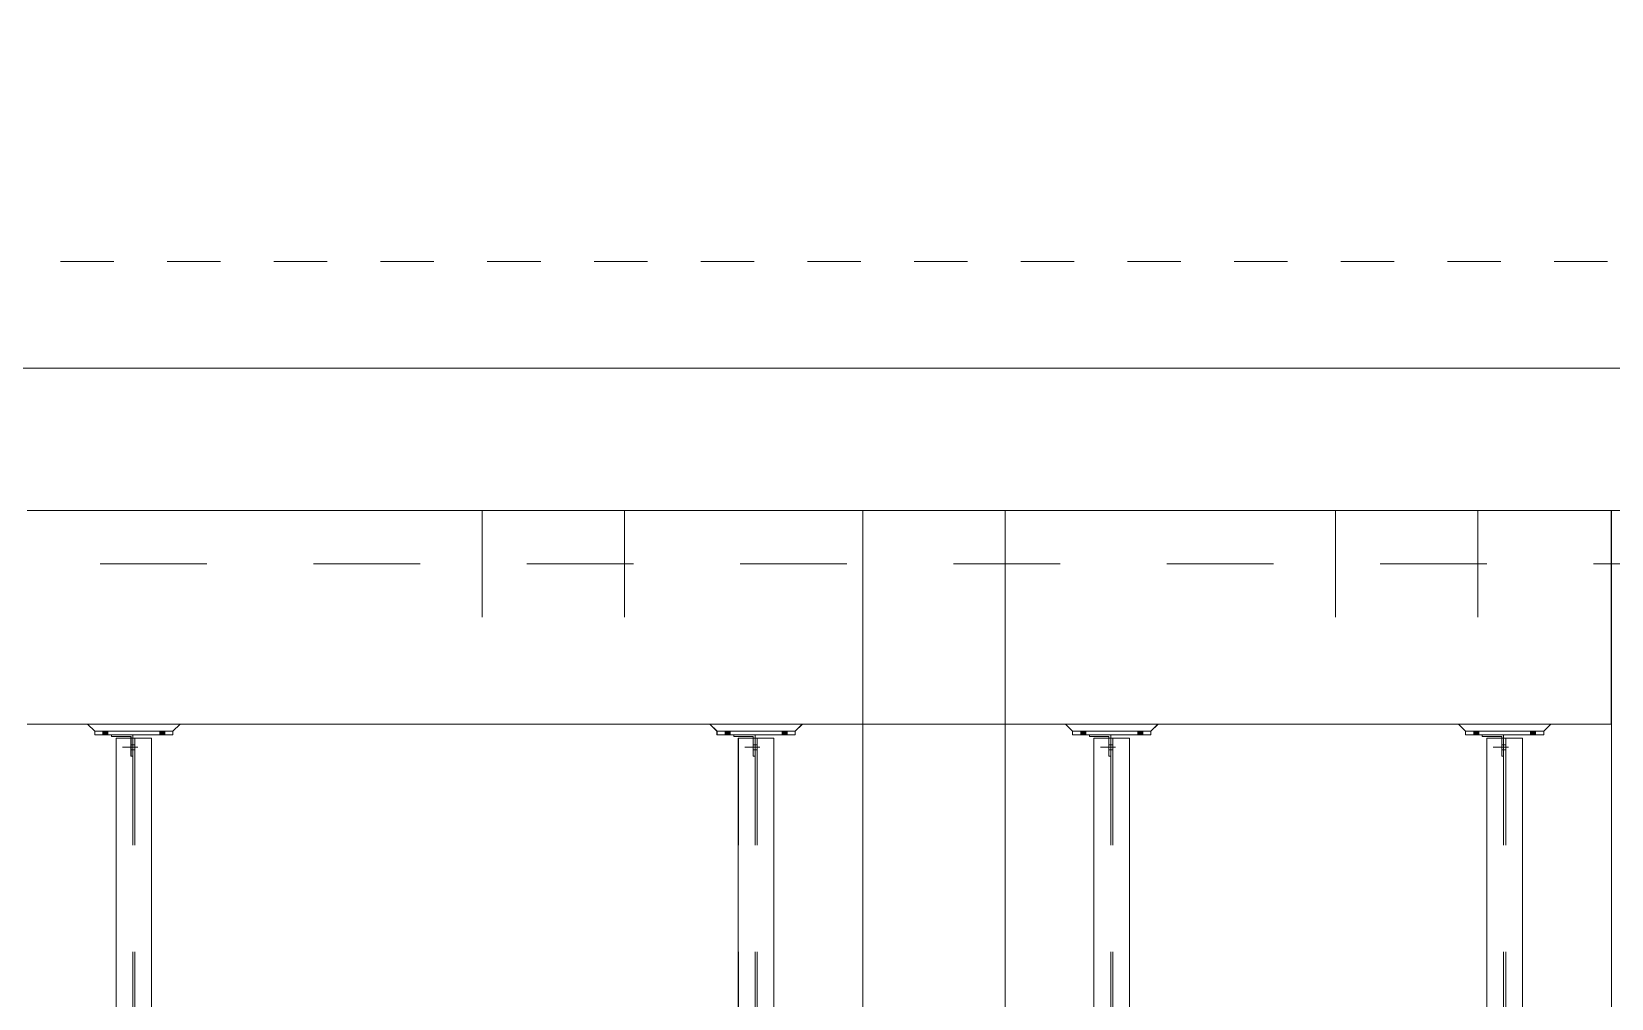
# Model space of a CAD drawing. Header units: millimetres. Extents: x 663313 to 1226001, y 1431724 to 1620898.
# Drawn here: x 663526.813 to 663531.256, y 1524742.807 to 1524745.524 of the extents above; entities that cross this region are included whole.
import ezdxf

# ---------------------------------------------------------------- set-up
doc = ezdxf.new("R2010")
doc.units = ezdxf.units.MM
for name, pattern in [('XKITLINE00', [0]), ('XKITLINE01', [4, 1, -1, 1, -1]), ('XKITLINE02', [4, 2, -2])]:
    doc.linetypes.add(name, pattern=pattern)
for name, color, linetype, lineweight in [('Bolt', 7, 'Continuous', 0), ('Part', 2, 'Continuous', 0), ('S-GRID', 1, 'Continuous', 9)]:
    doc.layers.add(name, color=color, linetype=linetype, lineweight=lineweight)
doc.layers.add('VPORT', color=250, linetype='Continuous')

# ---------------------------------------------------------------- blocks, each defined once
blk = doc.blocks.new('*A14331906')
at = {"layer": 'S-GRID', "linetype": 'XKITLINE01', "lineweight": 0}
blk.add_line((181.371058, 214.391804), (416.137168, 214.391804), dxfattribs=at)
blk = doc.blocks.new('*A14341907')
at = {"layer": 'S-GRID', "linetype": 'XKITLINE01', "lineweight": 0}
blk.add_line((181.371058, 209.725138), (416.137168, 209.725138), dxfattribs=at)
blk = doc.blocks.new('*A15001973')
at = {"layer": 'Part', "linetype": 'XKITLINE02', "lineweight": 0}
for p, q in [((252.111087, 209.725138), (201.291121, 209.725138)), ((252.110886, 208.725138), (201.291121, 208.725138))]:
    blk.add_line(p, q, dxfattribs=at)
blk = doc.blocks.new('*A15011974')
at = {"layer": 'Part', "linetype": 'XKITLINE00', "lineweight": 0}
for p, q in [((252.112964, 212.391804), (199.623236, 212.391804)), ((252.109917, 209.725138), (220.743244, 209.725138))]:
    blk.add_line(p, q, dxfattribs=at)
blk = doc.blocks.new('*A15021975')
at = {"layer": 'Part', "linetype": 'XKITLINE00', "lineweight": 0}
for p, q in [((250.443001, 209.725138), (220.743244, 209.725138)), ((250.443001, 205.725138), (250.443001, 209.725138)), ((250.443201, 205.725138), (220.743244, 205.725138))]:
    blk.add_line(p, q, dxfattribs=at)
at = {"layer": 'Part', "linetype": 'XKITLINE02', "lineweight": 0}
for p, q in [((250.443001, 209.725138), (250.444221, 209.725138)), ((250.444221, 209.725138), (250.443001, 209.725138)), ((250.444221, 205.725138), (250.444221, 209.725138)), ((250.443201, 205.725138), (250.444221, 205.725138)), ((250.444221, 205.725138), (250.443201, 205.725138))]:
    blk.add_line(p, q, dxfattribs=at)
blk = doc.blocks.new('*A15231996')
at = {"layer": 'Part', "linetype": 'XKITLINE00', "lineweight": 0}
for p, q in [((236.409907, 209.725138), (236.409907, 157.458471)), ((239.076573, 209.725138), (236.409907, 209.725138)), ((239.076573, 155.058471), (239.076573, 209.725138)), ((239.077792, 205.725138), (239.077792, 185.058471))]:
    blk.add_line(p, q, dxfattribs=at)
at = {"layer": 'Part', "linetype": 'XKITLINE02', "lineweight": 0}
for p, q in [((236.411126, 209.725138), (236.411126, 155.058471)), ((239.076573, 209.725138), (239.077792, 209.725138)), ((239.077792, 209.725138), (239.076573, 209.725138)), ((239.077792, 209.725138), (239.077792, 205.725138))]:
    blk.add_line(p, q, dxfattribs=at)
blk = doc.blocks.new('*A15272000')
at = {"layer": 'Part', "linetype": 'XKITLINE00', "lineweight": 0}
for p in [(250.443201, 154.391804), (252.109868, 209.725138)]:
    blk.add_line(p, (250.443201, 209.725138), dxfattribs=at)
blk = doc.blocks.new('*A17772250')
at = {"layer": 'Part', "linetype": 'XKITLINE00', "lineweight": 0}
for p, q in [((241.810531, 205.591804), (240.343865, 205.591804)), ((240.343865, 205.591804), (240.343865, 205.525138)), ((241.811067, 205.591804), (241.810531, 205.591804)), ((241.810531, 205.591804), (241.811067, 205.591804)), ((241.810531, 205.525138), (241.810531, 205.591804)), ((241.811067, 205.525138), (241.811067, 205.591804)), ((241.810531, 205.525138), (240.343865, 205.525138)), ((241.810531, 205.525138), (241.811067, 205.525138)), ((241.811067, 205.525138), (241.810531, 205.525138))]:
    blk.add_line(p, q, dxfattribs=at)
at = {"layer": 'Part', "linetype": 'XKITLINE02', "lineweight": 0}
blk.add_line((240.344401, 205.525138), (240.344401, 205.591804), dxfattribs=at)
blk = doc.blocks.new('*A17782251')
at = {"layer": 'Part', "linetype": 'XKITLINE00', "lineweight": 0}
for p, q in [((240.343865, 205.591804), (240.210434, 205.725138)), ((241.810531, 205.591804), (240.343865, 205.591804)), ((241.943767, 205.725138), (241.810531, 205.591804)), ((241.811067, 205.591804), (241.810531, 205.591804)), ((241.944498, 205.725138), (241.811067, 205.591804))]:
    blk.add_line(p, q, dxfattribs=at)
at = {"layer": 'Part', "linetype": 'XKITLINE02', "lineweight": 0}
for p, q in [((241.944498, 205.725138), (240.210434, 205.725138)), ((240.211165, 205.725138), (240.344401, 205.591804)), ((240.344401, 205.591804), (240.343865, 205.591804)), ((241.943767, 205.725138), (241.944498, 205.725138))]:
    blk.add_line(p, q, dxfattribs=at)
blk = doc.blocks.new('*A17792252')
at = {"layer": 'Bolt'}
for points in [[(240.591, 205.592), (240.591, 205.525), (240.497, 205.525), (240.497, 205.592)], [(241.657, 205.592), (241.657, 205.525), (241.564, 205.525), (241.564, 205.592)]]:
    blk.add_hatch(color=256, dxfattribs=at).paths.add_polyline_path(points, flags=17)
at = {"layer": 'Bolt', "linetype": 'XKITLINE00', "lineweight": 0}
for p, q in [((240.497, 205.592), (240.497, 205.525)), ((240.544, 205.592), (240.544, 205.525)), ((240.591, 205.592), (240.591, 205.525)), ((241.564, 205.592), (241.564, 205.525)), ((241.611, 205.592), (241.611, 205.525)), ((241.657, 205.592), (241.657, 205.525))]:
    blk.add_line(p, q, dxfattribs=at)
blk = doc.blocks.new('*A17802253')
at = {"layer": 'Bolt'}
for points in [[(233.923, 205.592), (233.923, 205.525), (233.83, 205.525), (233.83, 205.592)], [(234.99, 205.592), (234.99, 205.525), (234.897, 205.525), (234.897, 205.592)]]:
    blk.add_hatch(color=256, dxfattribs=at).paths.add_polyline_path(points, flags=17)
at = {"layer": 'Bolt', "linetype": 'XKITLINE00', "lineweight": 0}
for p, q in [((233.83, 205.592), (233.83, 205.525)), ((233.877, 205.592), (233.877, 205.525)), ((233.923, 205.592), (233.923, 205.525)), ((234.897, 205.592), (234.897, 205.525)), ((234.943, 205.592), (234.943, 205.525)), ((234.99, 205.592), (234.99, 205.525))]:
    blk.add_line(p, q, dxfattribs=at)
blk = doc.blocks.new('*A17812254')
at = {"layer": 'Part', "linetype": 'XKITLINE00', "lineweight": 0}
for p, q in [((223.477206, 205.591804), (222.01054, 205.591804)), ((222.01054, 205.591804), (222.01054, 205.525138)), ((223.477742, 205.591804), (223.477206, 205.591804)), ((223.477206, 205.591804), (223.477742, 205.591804)), ((223.477206, 205.525138), (223.477206, 205.591804)), ((223.477742, 205.525138), (223.477742, 205.591804)), ((223.477206, 205.525138), (222.01054, 205.525138)), ((223.477206, 205.525138), (223.477742, 205.525138)), ((223.477742, 205.525138), (223.477206, 205.525138))]:
    blk.add_line(p, q, dxfattribs=at)
at = {"layer": 'Part', "linetype": 'XKITLINE02', "lineweight": 0}
blk.add_line((222.011076, 205.525138), (222.011076, 205.591804), dxfattribs=at)
blk = doc.blocks.new('*A17822255')
at = {"layer": 'Part', "linetype": 'XKITLINE00', "lineweight": 0}
for p, q in [((222.01054, 205.591804), (221.877109, 205.725138)), ((223.477206, 205.591804), (222.01054, 205.591804)), ((223.610442, 205.725138), (223.477206, 205.591804)), ((223.477742, 205.591804), (223.477206, 205.591804)), ((223.611173, 205.725138), (223.477742, 205.591804))]:
    blk.add_line(p, q, dxfattribs=at)
at = {"layer": 'Part', "linetype": 'XKITLINE02', "lineweight": 0}
for p, q in [((223.611173, 205.725138), (221.877109, 205.725138)), ((221.87784, 205.725138), (222.011076, 205.591804)), ((222.011076, 205.591804), (222.01054, 205.591804)), ((223.610442, 205.725138), (223.611173, 205.725138))]:
    blk.add_line(p, q, dxfattribs=at)
blk = doc.blocks.new('*A17832256')
at = {"layer": 'Part', "linetype": 'XKITLINE00', "lineweight": 0}
for p, q in [((222.323995, 205.525138), (222.323995, 205.491804)), ((222.323995, 205.491804), (222.690661, 205.491804)), ((222.690661, 205.491804), (222.690661, 205.458471)), ((222.723995, 205.525138), (222.723995, 205.458471)), ((222.724287, 205.525138), (222.724287, 205.458471))]:
    blk.add_line(p, q, dxfattribs=at)
at = {"layer": 'Part', "linetype": 'XKITLINE02', "lineweight": 0}
for p, q in [((222.724287, 205.525138), (222.323995, 205.525138)), ((222.324287, 205.491804), (222.324287, 205.525138)), ((222.690954, 205.491804), (222.690661, 205.491804)), ((222.690661, 205.458471), (222.690661, 205.125138)), ((222.690954, 205.125138), (222.690954, 205.491804)), ((222.723995, 205.458471), (222.723995, 205.125138)), ((222.724287, 205.458471), (222.724287, 205.125138)), ((222.724287, 205.125138), (222.690661, 205.125138))]:
    blk.add_line(p, q, dxfattribs=at)
blk = doc.blocks.new('*A17842257')
at = {"layer": 'Bolt', "linetype": 'XKITLINE02', "lineweight": 0}
for p, q in [((222.816941, 205.291804), (222.530808, 205.291804)), ((222.724236, 205.338471), (222.690903, 205.338471)), ((222.764175, 205.338471), (222.724175, 205.338471)), ((222.724046, 205.245138), (222.690713, 205.245138)), ((222.764107, 205.245138), (222.724107, 205.245138))]:
    blk.add_line(p, q, dxfattribs=at)
blk = doc.blocks.new('*A17852258')
at = {"layer": 'Bolt'}
for points in [[(222.258, 205.592), (222.258, 205.525), (222.164, 205.525), (222.164, 205.592)], [(223.324, 205.592), (223.324, 205.525), (223.231, 205.525), (223.231, 205.592)]]:
    blk.add_hatch(color=256, dxfattribs=at).paths.add_polyline_path(points, flags=17)
at = {"layer": 'Bolt', "linetype": 'XKITLINE00', "lineweight": 0}
for p, q in [((222.164, 205.592), (222.164, 205.525)), ((222.211, 205.592), (222.211, 205.525)), ((222.258, 205.592), (222.258, 205.525)), ((223.231, 205.592), (223.231, 205.525)), ((223.277, 205.592), (223.277, 205.525)), ((223.324, 205.592), (223.324, 205.525))]:
    blk.add_line(p, q, dxfattribs=at)
blk = doc.blocks.new('*A17862259')
at = {"layer": 'Part', "linetype": 'XKITLINE02', "lineweight": 0}
for p, q in [((247.939625, 209.725138), (245.271133, 209.725138)), ((245.271133, 209.725138), (245.271133, 205.725138)), ((247.937799, 209.725138), (247.937799, 205.725138)), ((245.271133, 205.725138), (247.939625, 205.725138))]:
    blk.add_line(p, q, dxfattribs=at)
blk = doc.blocks.new('*A17872260')
at = {"layer": 'Part', "linetype": 'XKITLINE00', "lineweight": 0}
for p, q in [((249.176196, 205.591804), (247.709529, 205.591804)), ((247.709529, 205.591804), (247.709529, 205.525138)), ((249.176732, 205.591804), (249.176196, 205.591804)), ((249.176196, 205.591804), (249.176732, 205.591804)), ((249.176196, 205.525138), (249.176196, 205.591804)), ((249.176732, 205.525138), (249.176732, 205.591804)), ((249.176196, 205.525138), (247.709529, 205.525138)), ((249.176196, 205.525138), (249.176732, 205.525138)), ((249.176732, 205.525138), (249.176196, 205.525138))]:
    blk.add_line(p, q, dxfattribs=at)
at = {"layer": 'Part', "linetype": 'XKITLINE02', "lineweight": 0}
blk.add_line((247.710066, 205.525138), (247.710066, 205.591804), dxfattribs=at)
blk = doc.blocks.new('*A17882261')
at = {"layer": 'Part', "linetype": 'XKITLINE00', "lineweight": 0}
for p, q in [((247.709529, 205.591804), (247.576099, 205.725138)), ((249.176196, 205.591804), (247.709529, 205.591804)), ((249.176196, 205.591804), (249.309431, 205.725138)), ((249.176732, 205.591804), (249.176196, 205.591804)), ((249.176732, 205.591804), (249.310163, 205.725138))]:
    blk.add_line(p, q, dxfattribs=at)
at = {"layer": 'Part', "linetype": 'XKITLINE02', "lineweight": 0}
for p, q in [((249.310163, 205.725138), (247.576099, 205.725138)), ((247.57683, 205.725138), (247.710066, 205.591804)), ((247.710066, 205.591804), (247.709529, 205.591804)), ((249.309431, 205.725138), (249.310163, 205.725138))]:
    blk.add_line(p, q, dxfattribs=at)
blk = doc.blocks.new('*A17892262')
at = {"layer": 'Part', "linetype": 'XKITLINE00', "lineweight": 0}
for p, q in [((248.022985, 205.525138), (248.022985, 205.491804)), ((248.022985, 205.491804), (248.389651, 205.491804)), ((248.389651, 205.491804), (248.389651, 205.458471)), ((248.422984, 205.525138), (248.422984, 205.458471)), ((248.423277, 205.525138), (248.423277, 205.458471))]:
    blk.add_line(p, q, dxfattribs=at)
at = {"layer": 'Part', "linetype": 'XKITLINE02', "lineweight": 0}
for p, q in [((248.423277, 205.525138), (248.022985, 205.525138)), ((248.023277, 205.491804), (248.023277, 205.525138)), ((248.389944, 205.491804), (248.389651, 205.491804)), ((248.389651, 205.458471), (248.389651, 205.125138)), ((248.389944, 205.125138), (248.389944, 205.491804)), ((248.422984, 205.458471), (248.422984, 205.125138)), ((248.423277, 205.458471), (248.423277, 205.125138)), ((248.423277, 205.125138), (248.389651, 205.125138))]:
    blk.add_line(p, q, dxfattribs=at)
blk = doc.blocks.new('*A17902263')
at = {"layer": 'Bolt', "linetype": 'XKITLINE02', "lineweight": 0}
for p, q in [((248.515931, 205.291804), (248.229797, 205.291804)), ((248.423226, 205.338471), (248.389893, 205.338471)), ((248.463165, 205.338471), (248.423165, 205.338471)), ((248.423036, 205.245138), (248.389702, 205.245138)), ((248.463097, 205.245138), (248.423097, 205.245138))]:
    blk.add_line(p, q, dxfattribs=at)
blk = doc.blocks.new('*A17912264')
at = {"layer": 'Bolt'}
for points in [[(247.956, 205.592), (247.956, 205.525), (247.863, 205.525), (247.863, 205.592)], [(249.023, 205.592), (249.023, 205.525), (248.93, 205.525), (248.93, 205.592)]]:
    blk.add_hatch(color=256, dxfattribs=at).paths.add_polyline_path(points, flags=17)
at = {"layer": 'Bolt', "linetype": 'XKITLINE00', "lineweight": 0}
for p, q in [((247.863, 205.592), (247.863, 205.525)), ((247.91, 205.592), (247.91, 205.525)), ((247.956, 205.592), (247.956, 205.525)), ((248.93, 205.592), (248.93, 205.525)), ((248.976, 205.592), (248.976, 205.525)), ((249.023, 205.592), (249.023, 205.525))]:
    blk.add_line(p, q, dxfattribs=at)
blk = doc.blocks.new('*A17992272')
at = {"layer": 'Part', "linetype": 'XKITLINE00', "lineweight": 0}
for p, q in [((240.743889, 205.458471), (240.743889, 197.658471)), ((241.411004, 205.458471), (240.743889, 205.458471)), ((241.410556, 205.458471), (241.410556, 197.658471)), ((241.411043, 205.458471), (241.411004, 205.458471)), ((241.411004, 205.458471), (241.411004, 197.658471)), ((240.743889, 197.225138), (240.743889, 187.658471)), ((241.410556, 197.225138), (241.410556, 187.658471)), ((241.411004, 197.225138), (241.411004, 187.658471)), ((240.743889, 187.225138), (240.743889, 185.325138)), ((241.410556, 187.225138), (241.410556, 185.325138)), ((241.411004, 187.225138), (241.411004, 185.325138)), ((241.411004, 185.325138), (240.743889, 185.325138)), ((241.411004, 185.325138), (241.411043, 185.325138))]:
    blk.add_line(p, q, dxfattribs=at)
at = {"layer": 'Part', "linetype": 'XKITLINE02', "lineweight": 0}
for p, q in [((240.743928, 205.458471), (240.743928, 185.325138)), ((240.744338, 205.458471), (240.744338, 185.325138)), ((240.744377, 205.458471), (240.744377, 185.325138)), ((241.057261, 205.458471), (241.057261, 185.325138)), ((241.057671, 205.458471), (241.057671, 185.325138)), ((241.097261, 205.458471), (241.097261, 185.325138)), ((241.097671, 205.458471), (241.097671, 185.325138)), ((241.411043, 205.458471), (241.410556, 205.458471)), ((241.410595, 205.458471), (241.410595, 185.325138)), ((241.411043, 185.325138), (241.411043, 205.458471)), ((240.743889, 197.658471), (240.743889, 197.225138)), ((241.410556, 197.658471), (241.410556, 197.225138)), ((241.411004, 197.658471), (241.411004, 197.225138)), ((240.743889, 187.658471), (240.743889, 187.225138)), ((241.410556, 187.658471), (241.410556, 187.225138)), ((241.411004, 187.658471), (241.411004, 187.225138)), ((241.411043, 185.325138), (241.410556, 185.325138))]:
    blk.add_line(p, q, dxfattribs=at)
blk = doc.blocks.new('*A18002273')
at = {"layer": 'Part', "linetype": 'XKITLINE00', "lineweight": 0}
for p, q in [((234.076392, 205.458471), (234.076392, 197.658471)), ((234.743507, 205.458471), (234.076392, 205.458471)), ((234.743058, 205.458471), (234.743058, 197.658471)), ((234.743546, 205.458471), (234.743507, 205.458471)), ((234.743507, 205.458471), (234.743507, 197.658471)), ((234.076392, 197.225138), (234.076392, 187.658471)), ((234.743058, 197.225138), (234.743058, 187.658471)), ((234.743507, 197.225138), (234.743507, 187.658471)), ((234.076392, 187.225138), (234.076392, 185.325138)), ((234.743058, 187.225138), (234.743058, 185.325138)), ((234.743507, 187.225138), (234.743507, 185.325138)), ((234.743507, 185.325138), (234.076392, 185.325138)), ((234.743507, 185.325138), (234.743546, 185.325138))]:
    blk.add_line(p, q, dxfattribs=at)
at = {"layer": 'Part', "linetype": 'XKITLINE02', "lineweight": 0}
for p, q in [((234.076431, 205.458471), (234.076431, 185.325138)), ((234.07684, 205.458471), (234.07684, 185.325138)), ((234.076879, 205.458471), (234.076879, 185.325138)), ((234.389764, 205.458471), (234.389764, 185.325138)), ((234.390174, 205.458471), (234.390174, 185.325138)), ((234.429764, 205.458471), (234.429764, 185.325138)), ((234.430174, 205.458471), (234.430174, 185.325138)), ((234.743546, 205.458471), (234.743058, 205.458471)), ((234.743097, 205.458471), (234.743097, 185.325138)), ((234.743546, 185.325138), (234.743546, 205.458471)), ((234.076392, 197.658471), (234.076392, 197.225138)), ((234.743058, 197.658471), (234.743058, 197.225138)), ((234.743507, 197.658471), (234.743507, 197.225138)), ((234.076392, 187.658471), (234.076392, 187.225138)), ((234.743058, 187.658471), (234.743058, 187.225138)), ((234.743507, 187.658471), (234.743507, 187.225138)), ((234.743546, 185.325138), (234.743058, 185.325138))]:
    blk.add_line(p, q, dxfattribs=at)
blk = doc.blocks.new('*A18012274')
at = {"layer": 'Part', "linetype": 'XKITLINE00', "lineweight": 0}
for p, q in [((223.07723, 205.458471), (222.410564, 205.458471)), ((222.410564, 205.458471), (222.410564, 197.658471)), ((223.077269, 205.458471), (223.07723, 205.458471)), ((223.077679, 205.458471), (223.07723, 205.458471)), ((223.07723, 205.458471), (223.07723, 197.658471)), ((223.077679, 205.458471), (223.077679, 197.658471)), ((223.077718, 205.458471), (223.077679, 205.458471)), ((222.410564, 197.225138), (222.410564, 187.658471)), ((223.07723, 197.225138), (223.07723, 187.658471)), ((223.077679, 197.225138), (223.077679, 187.658471)), ((222.410564, 187.225138), (222.410564, 185.325138)), ((223.07723, 187.225138), (223.07723, 185.325138)), ((223.077679, 187.225138), (223.077679, 185.325138)), ((222.410603, 185.325138), (222.410564, 185.325138)), ((222.410564, 185.325138), (223.07723, 185.325138)), ((223.07723, 185.325138), (223.077269, 185.325138)), ((223.077679, 185.325138), (223.07723, 185.325138)), ((223.077679, 185.325138), (223.077718, 185.325138))]:
    blk.add_line(p, q, dxfattribs=at)
at = {"layer": 'Part', "linetype": 'XKITLINE02', "lineweight": 0}
for p, q in [((222.410603, 205.458471), (222.410603, 185.325138)), ((222.411013, 205.458471), (222.411013, 185.325138)), ((222.411052, 205.458471), (222.411052, 185.325138)), ((222.723936, 205.458471), (222.723936, 185.325138)), ((222.724346, 205.458471), (222.724346, 185.325138)), ((222.763936, 205.458471), (222.763936, 185.325138)), ((222.764346, 205.458471), (222.764346, 185.325138)), ((223.077718, 205.458471), (223.07723, 205.458471)), ((223.077269, 185.325138), (223.077269, 205.458471)), ((223.077718, 185.325138), (223.077718, 205.458471)), ((222.410564, 197.658471), (222.410564, 197.225138)), ((223.07723, 197.658471), (223.07723, 197.225138)), ((223.077679, 197.658471), (223.077679, 197.225138)), ((222.410564, 187.658471), (222.410564, 187.225138)), ((223.07723, 187.658471), (223.07723, 187.225138)), ((223.077679, 187.658471), (223.077679, 187.225138)), ((223.077718, 185.325138), (223.07723, 185.325138))]:
    blk.add_line(p, q, dxfattribs=at)
blk = doc.blocks.new('*A18222295')
at = {"layer": 'Part', "linetype": 'XKITLINE00', "lineweight": 0}
for p, q in [((248.109554, 205.458471), (248.109554, 197.658471)), ((248.776669, 205.458471), (248.109554, 205.458471)), ((248.77622, 205.458471), (248.77622, 197.658471)), ((248.776708, 205.458471), (248.776669, 205.458471)), ((248.776669, 205.458471), (248.776669, 197.658471)), ((248.109554, 197.225138), (248.109554, 187.658471)), ((248.77622, 197.225138), (248.77622, 187.658471)), ((248.776669, 197.225138), (248.776669, 187.658471)), ((248.109554, 187.225138), (248.109554, 185.325138)), ((248.77622, 187.225138), (248.77622, 185.325138)), ((248.776669, 187.225138), (248.776669, 185.325138)), ((248.776669, 185.325138), (248.109554, 185.325138)), ((248.776669, 185.325138), (248.776708, 185.325138))]:
    blk.add_line(p, q, dxfattribs=at)
at = {"layer": 'Part', "linetype": 'XKITLINE02', "lineweight": 0}
for p, q in [((248.109593, 205.458471), (248.109593, 185.325138)), ((248.110002, 205.458471), (248.110002, 185.325138)), ((248.110041, 205.458471), (248.110041, 185.325138)), ((248.422926, 205.458471), (248.422926, 185.325138)), ((248.423336, 205.458471), (248.423336, 185.325138)), ((248.462926, 205.458471), (248.462926, 185.325138)), ((248.463336, 205.458471), (248.463336, 185.325138)), ((248.776708, 205.458471), (248.77622, 205.458471)), ((248.776259, 205.458471), (248.776259, 185.325138)), ((248.776708, 185.325138), (248.776708, 205.458471)), ((248.109554, 197.658471), (248.109554, 197.225138)), ((248.77622, 197.658471), (248.77622, 197.225138)), ((248.776669, 197.658471), (248.776669, 197.225138)), ((248.109554, 187.658471), (248.109554, 187.225138)), ((248.77622, 187.658471), (248.77622, 187.225138)), ((248.776669, 187.658471), (248.776669, 187.225138)), ((248.776708, 185.325138), (248.77622, 185.325138))]:
    blk.add_line(p, q, dxfattribs=at)
blk = doc.blocks.new('*A18302303')
at = {"layer": 'Part', "linetype": 'XKITLINE02', "lineweight": 0}
for p, q in [((231.945238, 209.725138), (229.276755, 209.725138)), ((229.276755, 209.725138), (229.276755, 205.725138)), ((231.943421, 209.725138), (231.943421, 205.725138)), ((229.276755, 205.725138), (231.945238, 205.725138))]:
    blk.add_line(p, q, dxfattribs=at)
blk = doc.blocks.new('*A18372310')
at = {"layer": 'Part', "linetype": 'XKITLINE00', "lineweight": 0}
for p, q in [((240.65732, 205.525138), (240.65732, 205.491804)), ((240.65732, 205.491804), (241.023986, 205.491804)), ((241.023986, 205.491804), (241.023986, 205.458471)), ((241.05732, 205.525138), (241.05732, 205.458471)), ((241.057612, 205.525138), (241.057612, 205.458471))]:
    blk.add_line(p, q, dxfattribs=at)
at = {"layer": 'Part', "linetype": 'XKITLINE02', "lineweight": 0}
for p, q in [((241.057612, 205.525138), (240.65732, 205.525138)), ((240.657612, 205.491804), (240.657612, 205.525138)), ((241.024279, 205.491804), (241.023986, 205.491804)), ((241.023986, 205.458471), (241.023986, 205.125138)), ((241.024279, 205.125138), (241.024279, 205.491804)), ((241.05732, 205.458471), (241.05732, 205.125138)), ((241.057612, 205.458471), (241.057612, 205.125138)), ((241.057612, 205.125138), (241.023986, 205.125138))]:
    blk.add_line(p, q, dxfattribs=at)
blk = doc.blocks.new('*A18382311')
at = {"layer": 'Bolt', "linetype": 'XKITLINE02', "lineweight": 0}
for p, q in [((241.150266, 205.291804), (240.864133, 205.291804)), ((241.057561, 205.338471), (241.024228, 205.338471)), ((241.0975, 205.338471), (241.0575, 205.338471)), ((241.057371, 205.245138), (241.024038, 205.245138)), ((241.097432, 205.245138), (241.057432, 205.245138))]:
    blk.add_line(p, q, dxfattribs=at)
blk = doc.blocks.new('*A18392312')
at = {"layer": 'Part', "linetype": 'XKITLINE00', "lineweight": 0}
for p, q in [((235.143034, 205.591804), (233.676368, 205.591804)), ((233.676368, 205.591804), (233.676368, 205.525138)), ((235.14357, 205.591804), (235.143034, 205.591804)), ((235.143034, 205.591804), (235.14357, 205.591804)), ((235.143034, 205.525138), (235.143034, 205.591804)), ((235.14357, 205.525138), (235.14357, 205.591804)), ((235.143034, 205.525138), (233.676368, 205.525138)), ((235.143034, 205.525138), (235.14357, 205.525138)), ((235.14357, 205.525138), (235.143034, 205.525138))]:
    blk.add_line(p, q, dxfattribs=at)
at = {"layer": 'Part', "linetype": 'XKITLINE02', "lineweight": 0}
blk.add_line((233.676904, 205.525138), (233.676904, 205.591804), dxfattribs=at)
blk = doc.blocks.new('*A18402313')
at = {"layer": 'Part', "linetype": 'XKITLINE00', "lineweight": 0}
for p, q in [((233.676368, 205.591804), (233.542937, 205.725138)), ((235.143034, 205.591804), (233.676368, 205.591804)), ((235.27627, 205.725138), (235.143034, 205.591804)), ((235.14357, 205.591804), (235.143034, 205.591804)), ((235.277001, 205.725138), (235.14357, 205.591804))]:
    blk.add_line(p, q, dxfattribs=at)
at = {"layer": 'Part', "linetype": 'XKITLINE02', "lineweight": 0}
for p, q in [((235.277001, 205.725138), (233.542937, 205.725138)), ((233.543668, 205.725138), (233.676904, 205.591804)), ((233.676904, 205.591804), (233.676368, 205.591804)), ((235.27627, 205.725138), (235.277001, 205.725138))]:
    blk.add_line(p, q, dxfattribs=at)
blk = doc.blocks.new('*A18412314')
at = {"layer": 'Part', "linetype": 'XKITLINE00', "lineweight": 0}
for p, q in [((233.989823, 205.525138), (233.989823, 205.491804)), ((233.989823, 205.491804), (234.356489, 205.491804)), ((234.356489, 205.491804), (234.356489, 205.458471)), ((234.389823, 205.525138), (234.389823, 205.458471)), ((234.390115, 205.525138), (234.390115, 205.458471))]:
    blk.add_line(p, q, dxfattribs=at)
at = {"layer": 'Part', "linetype": 'XKITLINE02', "lineweight": 0}
for p, q in [((234.390115, 205.525138), (233.989823, 205.525138)), ((233.990115, 205.491804), (233.990115, 205.525138)), ((234.356782, 205.491804), (234.356489, 205.491804)), ((234.356489, 205.458471), (234.356489, 205.125138)), ((234.356782, 205.125138), (234.356782, 205.491804)), ((234.389823, 205.458471), (234.389823, 205.125138)), ((234.390115, 205.458471), (234.390115, 205.125138)), ((234.390115, 205.125138), (234.356489, 205.125138))]:
    blk.add_line(p, q, dxfattribs=at)
blk = doc.blocks.new('*A18422315')
at = {"layer": 'Bolt', "linetype": 'XKITLINE02', "lineweight": 0}
for p, q in [((234.482769, 205.291804), (234.196636, 205.291804)), ((234.390064, 205.338471), (234.356731, 205.338471)), ((234.430003, 205.338471), (234.390003, 205.338471)), ((234.389874, 205.245138), (234.35654, 205.245138)), ((234.429935, 205.245138), (234.389935, 205.245138))]:
    blk.add_line(p, q, dxfattribs=at)

msp = doc.modelspace()

# ---------------------------------------------------------------- hatches: boundary and pattern name
at = {"layer": 'VPORT'}
h = msp.add_hatch(dxfattribs=at)
h.set_pattern_fill('ANGLE', color=6)
h.set_pattern_definition([(235.288, (663627.358, 1524790.5456), (5.74185, -3.9776), [5.08, -1.905]), (325.288, (663627.358, 1524790.5456), (3.9776, 5.74185), [5.08, -1.905])])
h.paths.add_polyline_path([(663617.8537, 1524792.0691), (663619.0867, 1524791.215), (663617.3783, 1524788.7489), (663616.1453, 1524789.603)])
edge = h.paths.add_edge_path(flags=16)
edge.add_line((663617.5126, 1524790.4806), (663617.7194, 1524790.3374))
edge = h.paths.add_edge_path(flags=16)
edge.add_line((663617.5444, 1524790.3056), (663617.6876, 1524790.5124))
h.paths.add_polyline_path([(663612.4437, 1524784.2591), (663613.6767, 1524783.405), (663611.9683, 1524780.9389), (663610.7353, 1524781.793)])
edge = h.paths.add_edge_path(flags=16)
edge.add_line((663612.1026, 1524782.6706), (663612.3094, 1524782.5274))
edge = h.paths.add_edge_path(flags=16)
edge.add_line((663612.1344, 1524782.4956), (663612.2776, 1524782.7024))
h.paths.add_polyline_path([(663604.7567, 1524773.1621), (663605.9897, 1524772.308), (663604.2813, 1524769.8419), (663603.0483, 1524770.696)])
edge = h.paths.add_edge_path(flags=16)
edge.add_line((663604.4156, 1524771.5736), (663604.6224, 1524771.4304))
edge = h.paths.add_edge_path(flags=16)
edge.add_line((663604.4474, 1524771.3986), (663604.5906, 1524771.6054))
h.paths.add_polyline_path([(663599.8027, 1524766.0101), (663601.0357, 1524765.156), (663599.3273, 1524762.6899), (663598.0943, 1524763.544)])
edge = h.paths.add_edge_path(flags=16)
edge.add_line((663599.4616, 1524764.4216), (663599.6684, 1524764.2784))
edge = h.paths.add_edge_path(flags=16)
edge.add_line((663599.4934, 1524764.2466), (663599.6366, 1524764.4534))
h.paths.add_polyline_path([(663592.6837, 1524755.7351), (663593.9167, 1524754.881), (663592.2083, 1524752.4149), (663590.9753, 1524753.269)])
edge = h.paths.add_edge_path(flags=16)
edge.add_line((663592.3426, 1524754.1466), (663592.5494, 1524754.0034))
edge = h.paths.add_edge_path(flags=16)
edge.add_line((663592.3744, 1524753.9716), (663592.5176, 1524754.1784))
h.paths.add_polyline_path([(663585.2817, 1524745.0491), (663586.5147, 1524744.195), (663584.8063, 1524741.7289), (663583.5733, 1524742.583)])
edge = h.paths.add_edge_path(flags=16)
edge.add_line((663584.9406, 1524743.4606), (663585.1474, 1524743.3174))
edge = h.paths.add_edge_path(flags=16)
edge.add_line((663584.9724, 1524743.2856), (663585.1156, 1524743.4924))
h.paths.add_polyline_path([(663578.7897, 1524735.6781), (663580.0227, 1524734.824), (663578.3143, 1524732.3579), (663577.0813, 1524733.212)])
edge = h.paths.add_edge_path(flags=16)
edge.add_line((663578.4486, 1524734.0896), (663578.6554, 1524733.9464))
edge = h.paths.add_edge_path(flags=16)
edge.add_line((663578.4804, 1524733.9146), (663578.6236, 1524734.1214))
h.paths.add_polyline_path([(663572.2977, 1524726.3071), (663573.5307, 1524725.453), (663571.8223, 1524722.9869), (663570.5893, 1524723.841)])
edge = h.paths.add_edge_path(flags=16)
edge.add_line((663571.9566, 1524724.7186), (663572.1634, 1524724.5754))
edge = h.paths.add_edge_path(flags=16)
edge.add_line((663571.9884, 1524724.5436), (663572.1316, 1524724.7504))
h.paths.add_polyline_path([(663565.8057, 1524716.9351), (663567.0387, 1524716.081), (663565.3303, 1524713.6149), (663564.0973, 1524714.469)])
edge = h.paths.add_edge_path(flags=16)
edge.add_line((663565.4646, 1524715.3466), (663565.6714, 1524715.2034))
edge = h.paths.add_edge_path(flags=16)
edge.add_line((663565.4964, 1524715.1716), (663565.6396, 1524715.3784))
h.paths.add_polyline_path([(663559.3147, 1524707.5641), (663560.5477, 1524706.71), (663558.8393, 1524704.2439), (663557.6063, 1524705.098)])
edge = h.paths.add_edge_path(flags=16)
edge.add_line((663558.9736, 1524705.9756), (663559.1804, 1524705.8324))
edge = h.paths.add_edge_path(flags=16)
edge.add_line((663559.0054, 1524705.8006), (663559.1486, 1524706.0074))
h.paths.add_polyline_path([(663552.8227, 1524698.1931), (663554.0557, 1524697.339), (663552.3473, 1524694.8729), (663551.1143, 1524695.727)])
edge = h.paths.add_edge_path(flags=16)
edge.add_line((663552.4816, 1524696.6046), (663552.6884, 1524696.4614))
edge = h.paths.add_edge_path(flags=16)
edge.add_line((663552.5134, 1524696.4296), (663552.6566, 1524696.6364))
h.paths.add_polyline_path([(663546.3307, 1524688.8221), (663547.5637, 1524687.968), (663545.8553, 1524685.5019), (663544.6223, 1524686.356)])
edge = h.paths.add_edge_path(flags=16)
edge.add_line((663545.9896, 1524687.2336), (663546.1964, 1524687.0904))
edge = h.paths.add_edge_path(flags=16)
edge.add_line((663546.0214, 1524687.0586), (663546.1646, 1524687.2654))
h.paths.add_polyline_path([(663539.8387, 1524679.4511), (663541.0717, 1524678.597), (663539.3633, 1524676.1309), (663538.1303, 1524676.985)])
edge = h.paths.add_edge_path(flags=16)
edge.add_line((663539.4976, 1524677.8626), (663539.7044, 1524677.7194))
edge = h.paths.add_edge_path(flags=16)
edge.add_line((663539.5294, 1524677.6876), (663539.6726, 1524677.8944))
h.paths.add_polyline_path([(663533.3477, 1524670.0801), (663534.5807, 1524669.226), (663532.8723, 1524666.7599), (663531.6393, 1524667.614)])
edge = h.paths.add_edge_path(flags=16)
edge.add_line((663533.0066, 1524668.4916), (663533.2134, 1524668.3484))
edge = h.paths.add_edge_path(flags=16)
edge.add_line((663533.0384, 1524668.3166), (663533.1816, 1524668.5234))
h.paths.add_polyline_path([(663526.8557, 1524660.7091), (663528.0887, 1524659.855), (663526.3803, 1524657.3889), (663525.1473, 1524658.243)])
edge = h.paths.add_edge_path(flags=16)
edge.add_line((663526.5146, 1524659.1206), (663526.7214, 1524658.9774))
edge = h.paths.add_edge_path(flags=16)
edge.add_line((663526.5464, 1524658.9456), (663526.6896, 1524659.1524))
h.paths.add_polyline_path([(663520.3637, 1524651.3381), (663521.5967, 1524650.484), (663519.8883, 1524648.0179), (663518.6553, 1524648.872)])
edge = h.paths.add_edge_path(flags=16)
edge.add_line((663520.0226, 1524649.7496), (663520.2294, 1524649.6064))
edge = h.paths.add_edge_path(flags=16)
edge.add_line((663520.0544, 1524649.5746), (663520.1976, 1524649.7814))
h.paths.add_polyline_path([(663513.8717, 1524641.9671), (663515.1047, 1524641.113), (663513.3963, 1524638.6469), (663512.1633, 1524639.501)])
edge = h.paths.add_edge_path(flags=16)
edge.add_line((663513.5306, 1524640.3786), (663513.7374, 1524640.2354))
edge = h.paths.add_edge_path(flags=16)
edge.add_line((663513.5624, 1524640.2036), (663513.7056, 1524640.4104))
h.paths.add_polyline_path([(663507.3807, 1524632.5961), (663508.6137, 1524631.742), (663506.9053, 1524629.2759), (663505.6723, 1524630.13)])
edge = h.paths.add_edge_path(flags=16)
edge.add_line((663507.0396, 1524631.0076), (663507.2464, 1524630.8644))
edge = h.paths.add_edge_path(flags=16)
edge.add_line((663507.0714, 1524630.8326), (663507.2146, 1524631.0394))
h.paths.add_polyline_path([(663500.8887, 1524623.2251), (663502.1217, 1524622.371), (663500.4133, 1524619.9049), (663499.1803, 1524620.759)])
edge = h.paths.add_edge_path(flags=16)
edge.add_line((663500.5476, 1524621.6366), (663500.7544, 1524621.4934))
edge = h.paths.add_edge_path(flags=16)
edge.add_line((663500.5794, 1524621.4616), (663500.7226, 1524621.6684))
h.paths.add_polyline_path([(663494.3967, 1524613.8531), (663495.6297, 1524612.999), (663493.9213, 1524610.5329), (663492.6883, 1524611.387)])
edge = h.paths.add_edge_path(flags=16)
edge.add_line((663494.0556, 1524612.2646), (663494.2624, 1524612.1214))
edge = h.paths.add_edge_path(flags=16)
edge.add_line((663494.0874, 1524612.0896), (663494.2306, 1524612.2964))
h.paths.add_polyline_path([(663487.2787, 1524603.5781), (663488.5117, 1524602.724), (663486.8033, 1524600.2579), (663485.5703, 1524601.112)])
edge = h.paths.add_edge_path(flags=16)
edge.add_line((663486.9376, 1524601.9896), (663487.1444, 1524601.8464))
edge = h.paths.add_edge_path(flags=16)
edge.add_line((663486.9694, 1524601.8146), (663487.1126, 1524602.0214))
h.paths.add_polyline_path([(663481.4137, 1524595.1111), (663482.6467, 1524594.257), (663480.9383, 1524591.7909), (663479.7053, 1524592.645)])
edge = h.paths.add_edge_path(flags=16)
edge.add_line((663481.0726, 1524593.5226), (663481.2794, 1524593.3794))
edge = h.paths.add_edge_path(flags=16)
edge.add_line((663481.1044, 1524593.3476), (663481.2476, 1524593.5544))

# ---------------------------------------------------------------- block references
at = {"lineweight": 0, "xscale": 0.15, "yscale": 0.15, "zscale": 0.15}
for name in ['*A14331906', '*A15011974', '*A14341907', '*A15001973', '*A15021975', '*A18302303', '*A15231996', '*A17862259', '*A15272000', '*A17822255', '*A17812254', '*A17852258', '*A17832256', '*A18402313', '*A18392312', '*A17802253', '*A18412314', '*A17782251', '*A17772250', '*A17792252', '*A18372310', '*A17882261', '*A17872260', '*A17912264', '*A17892262', '*A18012274', '*A17842257', '*A18002273', '*A18422315', '*A17992272', '*A18382311', '*A18222295', '*A17902263']:
    msp.add_blockref(name, (663493.6892, 1524712.7193), dxfattribs=at)

doc.saveas('drawing.dxf')
